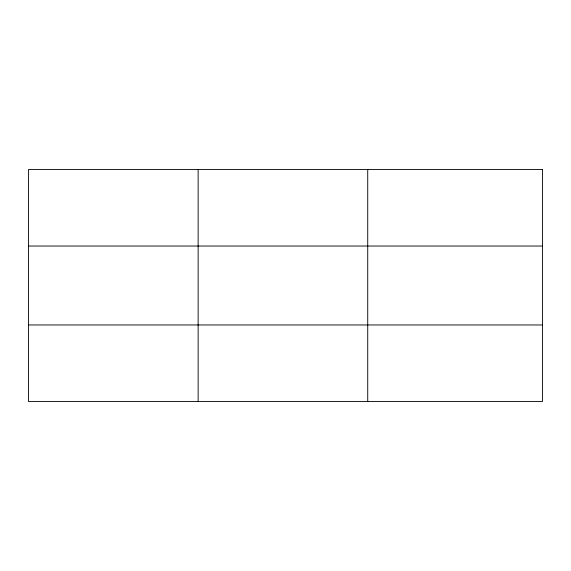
<?xml version="1.0" encoding="UTF-8"?>
<svg xmlns="http://www.w3.org/2000/svg" width="571" height="571" viewBox="0 0 571 571"><rect width="100%" height="100%" fill="white"/><g stroke="black" fill="none" stroke-linecap="round" stroke-linejoin="round"><path stroke-width="0.86" d="M198.137 401.563L198.137 169.437M367.724 401.563L367.724 169.437M28.55 246.037L542.45 246.037M28.55 324.963L542.45 324.963M542.45 169.437L542.45 401.563L28.55 401.563L28.55 169.437L542.45 169.437"/></g></svg>
